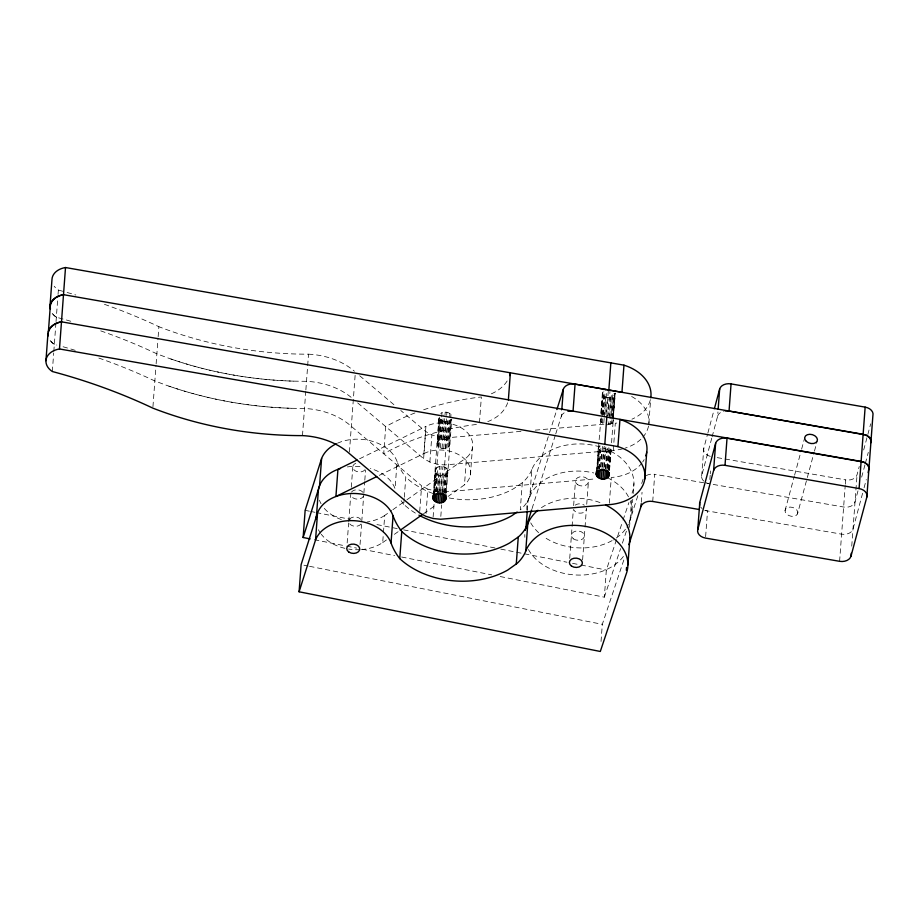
<?xml version="1.0" encoding="UTF-8"?>
<svg xmlns="http://www.w3.org/2000/svg" width="919" height="919" viewBox="0 0 919 919"><rect width="100%" height="100%" fill="white"/><g stroke="black" fill="none" stroke-linecap="round" stroke-linejoin="round"><path stroke-width="0.69" stroke-dasharray="4.59 3.45" d="M52.326 371.517L53.704 352.942M53.807 351.506L55.933 322.937M56.036 321.512L57.943 295.792M58.046 294.367L58.368 290.082A18.437 13.222 4.2 0 1 54.221 286.234M152.945 406.703L156.023 365.268M156.127 363.844L158.034 338.123M158.148 336.699L158.884 326.693A471.895 338.399 4.2 0 0 101.538 303.304M302.477 435.617L305.763 391.333M305.866 389.897L307.566 367.037M307.67 365.613L308.52 354.183A304.43 218.308 4.2 0 1 158.884 326.693M349.427 452.102L355.366 372.092M347.152 542.991L348.646 522.991M348.749 521.567L350.759 494.422M351.288 487.277L352.781 467.277M360.041 544.519L361.523 524.519M361.741 521.659L363.648 495.938M363.855 493.078L364.705 481.659M364.809 480.223L365.555 470.229M361.374 549.585A39.126 28.064 4.2 0 0 382.695 542.589L383.338 534.019M383.441 532.595L384.716 515.444L391.724 510.493M337.468 443.211A39.126 28.064 4.2 0 1 397.088 461.579L395.067 488.724A39.126 28.064 4.2 0 0 370.391 468.472M415.365 513.101A75.886 54.416 4.2 0 1 403.786 504.347L404.199 498.638M404.314 497.202L405.796 477.202A86.903 62.32 4.2 0 1 397.088 461.579M379.26 475.353L423.889 453.595L425.899 426.45A29.293 20.999 4.2 0 1 464.359 429.931A29.293 20.999 4.2 0 1 466.496 457.696L464.474 484.841L448.127 496.398M419.707 511.504L421.614 485.783L351.334 426.382A62.216 44.617 4.2 0 0 304.488 408.473L291.622 408.289A304.671 218.481 4.2 0 1 166.523 385.314L154.852 380.983A471.895 338.399 4.2 0 0 97.517 357.594M622.6 448.84A42.308 30.338 4.2 0 1 613.283 450.356L444.635 464.957L437.03 464.187L429.874 462.027L423.625 458.638L425.646 431.493L400.776 410.471M426.048 513.468L427.852 489.172L421.614 485.783M429.874 462.027L431.884 434.882L425.646 431.493M433.205 495.502L438.995 416.709L437.26 445.072C439.569 450.494 451.24 449.54 449.678 442.74C447.369 437.306 435.698 438.26 437.26 445.072M433.768 492.216L435.25 472.217C433.688 465.405 445.359 464.451 447.656 469.885C449.23 476.685 437.547 477.639 435.25 472.217M433.688 495.812L435.698 468.667M437.72 441.522L439.523 417.237M434.48 493.342L435.962 473.342M437.972 446.197L439.994 419.053L439.282 417.927M434.767 493.423L436.674 467.702M438.696 440.557L440.385 417.697M433.113 517.052L434.17 502.762M437.03 464.187L439.052 437.042L431.884 434.882M435.778 491.47L437.042 474.319M439.064 447.174L441.074 420.029L439.994 419.053M436.18 491.251L437.984 466.967M439.994 439.822L441.591 418.398M441.694 416.962L442.016 412.677C445.347 411.379 449.931 412.217 451.688 415.595M437.157 492.216L438.432 475.077M440.442 447.932L442.464 420.787L441.074 420.029M437.513 493.652L439.523 466.507M441.534 439.374L443.337 415.078M438.857 491.263L440.029 475.548M442.039 448.403L444.049 421.258L442.464 420.787M439.179 493.514L441.2 466.37M443.211 439.225L445.221 412.08M440.546 491.435L441.717 475.72M443.728 448.575L445.749 421.43L448.954 420.833L451.24 419.133L449.23 446.278M440.867 493.687L442.889 466.542M444.899 439.397L446.91 412.252M442.223 491.297L443.383 475.582M445.405 448.438L447.415 421.293M440.821 516.386L441.671 504.956M442.464 494.158L444.474 467.013M444.635 464.957L447.978 419.868M443.659 492.262L444.934 475.123M446.944 447.978L448.954 420.833M443.957 493.48L445.864 467.771M447.875 440.626L449.896 413.481M444.853 492.963L446.232 474.388M448.242 447.243L450.264 420.098M445.152 493.032L446.956 468.747M448.966 441.602L450.976 414.458M445.749 495.594L447.656 469.885M446.358 492.527L451.723 419.443M470.413 475.043L472.435 447.898M479.454 422.671L481.361 396.962A220.1 157.827 4.2 0 0 422.763 410.081M531.814 469.598A53.176 38.127 4.2 0 1 523.382 481.763L522.302 482.728L520.28 509.873L521.372 508.908A53.176 38.127 4.2 0 0 528.046 500.453L529.792 496.742L531.814 469.598A52.073 37.346 4.2 0 1 595.776 445.807A52.073 37.346 4.2 0 1 632.065 493.101M527.299 510.459L528.046 500.453L549.137 433.975M555.719 433.986L561.314 416.353L561.739 410.632M569.711 558.453L573.318 509.873M573.64 505.588L575.443 481.303M582.6 559.97L584.932 528.54M585.035 527.115L586.414 508.54A6.513 4.664 4.2 0 1 581.026 513.135A6.513 4.664 4.2 0 1 573.72 509.654M586.736 504.255L588.436 481.395M596.477 471.711L600.992 417.731M600.831 413.136L603.002 390.586L601.21 414.871M597.04 468.426L598.395 446.002M604.151 418.421L603.726 424.141L600.544 421.27L600.969 415.56M601.072 414.136L602.416 391.712M596.959 472.021L598.866 446.301M597.855 468.127L599.234 449.552L598.522 448.415M601.256 422.407L603.266 395.262L602.554 394.136M597.936 471.056L599.854 445.336M602.071 415.342L603.875 391.046M598.947 469.104L600.325 450.528L599.234 449.552M602.336 423.383L604.357 396.238L603.266 395.262M599.349 468.897L601.049 446.037M603.381 414.607L605.288 388.886M600.544 467.001L601.715 451.286L600.325 450.528M604.254 416.996L605.736 396.997L604.357 396.238M601.003 467.013L602.588 445.577M604.92 414.147L606.62 391.287M602.14 467.472L603.301 451.757L601.715 451.286M606.058 414.618L607.333 397.467L605.736 396.997M602.669 466.863L604.265 445.428M608.286 391.138L606.483 415.434L608.183 415.606L609.975 391.31M603.829 467.645L604.989 451.93L608.206 451.332L611.078 448.506L609.481 469.942M607.643 416.215L609.021 397.64L613.536 396.307L615.259 393.01L611.33 445.876M604.357 467.036L605.839 447.036M605.391 468.931L606.666 451.78M607.011 424.785L608.677 424.635L610.698 397.502M605.851 468.943L607.436 447.507M609.768 416.077L611.468 393.217M606.931 468.472L608.206 451.332M608.677 424.635L610.216 424.187L610.538 419.903M610.641 418.467L612.238 397.042M607.344 468.265L608.929 446.841M611.261 415.399L612.962 392.551M608.125 469.172L609.504 450.597M610.216 424.187L611.526 423.452L611.732 420.592M611.847 419.167L613.536 396.307M608.424 469.241L610.124 446.381M612.238 417.812L614.041 393.527M608.998 469.632L610.492 449.632M613.03 415.342L614.512 395.342M609.136 470.379L610.836 447.519M612.95 418.938L614.857 393.229M611.526 423.452L613.088 421.361L615.098 394.217M609.527 470.16L611.227 447.3M609.366 503.221L611.273 477.501A42.308 30.338 4.2 0 0 641.83 463.13M613.283 450.356L615.305 423.211A42.308 30.338 4.2 0 0 618.005 422.935M601.037 641.462L602.313 624.323L624.874 556.834M500.177 576.535L604.334 597.178L606.345 570.033L622.588 521.441M629.515 527.391L631.537 500.246M631.927 510.642L632.766 499.212M633.191 493.503L633.938 483.497M641.301 502.268L642.048 492.274M648.871 423.418L650.663 399.133M652.72 501.452L654.73 474.307L705.482 483.095M701.634 476.226L703.805 448.173L707.492 434.423M705.62 536.662L707.527 510.941A9.764 6.996 4.2 0 1 705.114 510.286M709.859 479.511L710.18 475.226M710.284 473.802L710.49 470.942M712.11 436.824L717.636 416.204L717.957 411.919M839.598 561.314L845.216 485.6M845.319 484.164L845.641 479.879A9.764 6.996 4.2 0 0 857.048 474.721L859.254 466.473M851.741 546.15L857.048 474.721M613.088 421.361L613.237 420.155M707.86 433.056L714.12 409.679M711.743 438.202L701.794 475.318A9.764 6.996 4.2 0 0 704.092 481.384M863.676 449.977L870.684 423.854M857.978 490.872L855.038 501.866A9.764 6.996 4.2 0 1 843.631 507.024L706.883 483.337M861.666 477.122L864.986 464.75M865.353 463.371L868.294 452.378M862.596 493.262L853.016 529.011A9.764 6.996 4.2 0 1 841.609 534.169L704.873 510.482M864.078 487.771L866.284 479.523M785.033 510.619L794.292 476.295M794.602 475.157L801.334 450.195M801.644 449.069L804.676 437.846M797.485 513.962A6.502 4.492 15 0 0 790.087 507.07A6.502 4.492 15 0 0 786.664 514.146A6.502 4.492 15 0 0 797.485 513.962L814.165 452.182M814.475 451.045L817.129 441.2M549.562 432.619L556.88 409.552M532.055 508.609L555.294 435.342M637.82 495.743L628.24 525.645M641.703 483.497L643.001 479.408A10.098 7.237 4.2 0 1 643.369 478.535M623.036 520.097L628.906 502.544M604.334 597.178L620.578 548.586M622.381 543.186L627.792 526.989M392.895 509.677L405.738 500.602M406.91 499.775L466.496 457.696M382.695 542.589L387.37 539.292M394.377 534.341L399.053 531.044M423.59 513.721L436.445 504.646M522.302 482.728L513.813 488.586A75.886 54.416 4.2 0 1 448.334 497.788M440.706 413.412L442.016 412.677M359.605 458.776L425.899 426.45M520.97 431.379L446.657 437.812L439.052 437.042M535.26 430.138L606.724 423.958M608.148 423.831L615.305 423.211M444.049 491.975L595.546 478.868M100.734 330.874A471.895 338.399 4.2 0 1 156.873 353.838L168.533 358.169A304.671 218.481 4.2 0 0 293.643 381.144L306.498 381.328A62.216 44.617 4.2 0 1 352.391 398.387M607.333 397.467L609.021 397.64M444.049 421.258L445.749 421.43M603.301 451.757L604.989 451.93M438.822 491.711L427.852 489.172M717.199 457.628L845.641 479.879M305.142 510.355L309.37 511.194M310.771 511.481L314.999 512.308M316.4 512.595L350.185 519.281M376.928 524.577L398.042 528.758M403.671 529.872L495.157 548M500.786 549.114L566.931 562.221M572.56 563.336L579.602 564.726M581.015 565.013L606.345 570.033M314.39 539.74L345.349 545.875M346.762 546.15L356.618 548.103M362.247 549.217L394.619 555.627M401.649 557.017L491.734 574.869M303.925 565.208L308.152 566.047M309.565 566.322L602.313 624.323M359.697 375.745L395.377 405.911M357.675 402.89L423.625 458.638M600.256 420.063L600.544 421.27M433.079 493.526A75.886 54.416 4.2 0 1 405.796 477.202M363.602 495.72A6.513 4.664 4.2 0 1 357.514 499.143A6.513 4.664 4.2 0 1 351.047 495.628M351.506 492.09A6.513 4.664 4.2 0 1 357.847 489.827A6.513 4.664 4.2 0 1 363.464 493.296M575.145 505.151A6.513 4.664 4.2 0 1 584.335 505.22M529.792 496.742A52.073 37.346 4.2 0 1 593.766 472.952M607.551 477.811A52.073 37.346 4.2 0 1 628.734 497.351M630.25 500.901A52.073 37.346 4.2 0 1 630.043 520.246A52.291 37.495 4.2 0 1 626.873 527.138M365.027 469.701A6.513 4.664 4.2 0 1 354.86 470.597A6.513 4.664 4.2 0 1 355.802 463.245M384.716 515.444A39.126 28.064 4.2 0 1 367.129 522.003M341.397 519.58A39.126 28.064 4.2 0 1 324.028 508.058M321.053 503.75A39.126 28.064 4.2 0 1 319.444 500.2M347.382 466.921A39.126 28.064 4.2 0 1 361.328 466.668M625.402 529.298A52.291 37.495 4.2 0 1 613.26 539.947M612.1 540.613A52.291 37.495 4.2 0 1 543.83 536.811M538.614 532.664A52.291 37.495 4.2 0 1 529.275 519.913M526.874 510.183A52.291 37.495 4.2 0 1 528.046 500.453M403.786 504.347A86.903 62.32 4.2 0 1 401.075 500.591M623.392 556.443A52.291 37.495 4.2 0 1 572.571 574.743A52.291 37.495 4.2 0 1 527.253 547.058M524.864 537.328A52.291 37.495 4.2 0 1 524.829 534.525M360.995 523.991A6.513 4.664 4.2 0 1 354.654 526.242A6.513 4.664 4.2 0 1 349.036 522.773M349.484 519.235A6.513 4.664 4.2 0 1 360.742 519.315M541.417 507.69A52.073 37.346 4.2 0 1 601.876 503.313M644.15 459.603A42.308 30.338 4.2 0 1 642.68 461.981M291.622 408.289A304.43 218.308 4.2 0 1 166.523 385.314M50.189 340.524A18.437 13.222 4.2 0 0 54.336 344.372A471.895 338.399 4.2 0 1 56.84 345.039M63.101 346.773A471.895 338.399 4.2 0 1 75.507 350.426M54.336 344.372A18.725 13.429 4.2 0 1 50.35 340.501M648.527 426.14A42.308 30.338 4.2 0 1 642.921 437.111M640.888 439.236A42.308 30.338 4.2 0 1 625.115 448.127M631.64 396.457A42.308 30.338 4.2 0 1 648.757 424.842M58.368 290.082A471.895 338.399 4.2 0 1 64.629 291.782M67.121 292.483A471.895 338.399 4.2 0 1 75.829 295.01M293.643 381.144A304.43 218.308 4.2 0 1 168.533 358.169M650.227 400.293A42.308 30.338 4.2 0 1 631.95 419.19M52.211 313.379A18.437 13.222 4.2 0 0 56.346 317.227A471.895 338.399 4.2 0 1 73.807 322.155M308.52 354.183A62.216 44.617 4.2 0 1 354.401 371.242M56.346 317.227A18.725 13.429 4.2 0 1 52.36 313.356M646.275 475.617A10.098 7.237 4.2 0 1 654.73 474.307M561.314 416.353A10.086 7.237 4.2 0 1 565.633 412.034M702.07 508.529A9.764 6.996 4.2 0 1 700.646 506.955M414.963 412.941A220.1 157.827 4.2 0 0 385.727 426.611L383.717 453.756A220.1 157.827 4.2 0 1 479.339 424.107M507.15 380.96A43.124 30.924 4.2 0 1 488.655 394.906M507.644 402.752A43.124 30.924 4.2 0 1 487.794 421.614M423.889 453.595A29.293 20.999 4.2 0 1 462.349 457.076A29.293 20.999 4.2 0 1 464.474 484.841M360.099 549.665A39.126 28.064 4.2 0 1 348.623 549.068M344.889 548.333A39.126 28.064 4.2 0 1 321.271 534.284M320.467 533.181A39.126 28.064 4.2 0 1 318.433 529.723M708.308 483.52A9.764 6.996 4.2 0 1 706.01 482.647M717.636 416.204A9.764 6.996 4.2 0 1 724.011 411.126M710.318 456.375A9.764 6.996 4.2 0 1 703.805 448.173M577.523 484.623A6.513 4.664 4.2 0 0 588.275 482.601A6.513 4.664 4.2 0 0 580.004 476.812A6.513 4.664 4.2 0 0 577.523 484.623M573.502 538.913A6.513 4.664 4.2 0 0 584.243 536.891A6.513 4.664 4.2 0 0 575.972 531.102A6.513 4.664 4.2 0 0 573.502 538.913"/><path stroke-width="1.38" d="M45.95 360.707L47.96 333.563M49.982 306.418L51.992 279.273A18.437 13.222 4.2 0 1 65.513 267.532L623.967 365.165A42.308 30.338 4.2 0 1 650.778 397.697M48.362 332.161L50.269 306.452M646.746 451.987L644.736 479.132A42.308 30.338 4.2 0 1 609.251 504.646L440.615 519.246L433.01 518.477L425.842 516.317L419.604 512.928L349.323 453.526A62.216 44.617 4.2 0 0 302.477 435.617A304.43 218.308 4.2 0 1 152.841 408.128A471.895 338.399 4.2 0 0 52.326 371.517A18.437 13.222 4.2 0 1 46.387 358.353A18.437 13.222 4.2 0 1 59.471 348.967L65.513 267.532M299.1 591.79L301.11 564.645L317.56 512.813L315.55 539.958L299.1 591.79L600.302 651.468L626.023 574.536A52.073 37.346 4.2 0 0 589.734 527.242A52.073 37.346 4.2 0 0 525.76 551.032A53.176 38.127 4.2 0 1 517.34 563.198L507.77 570.021A75.886 54.416 4.2 0 1 399.754 558.637A86.903 62.32 4.2 0 1 391.034 543.014A39.126 28.064 4.2 0 0 353.482 520.671A39.126 28.064 4.2 0 0 315.55 539.958M310.162 538.902L303.132 537.5L305.142 510.355L321.593 458.524A39.126 28.064 4.2 0 1 336.274 443.774M316.274 518.592L318.181 492.883A39.126 28.064 4.2 0 1 340.512 468.472M321.593 458.524L319.571 485.669L303.132 537.5M391.034 543.014L393.056 515.869A39.126 28.064 4.2 0 0 351.23 493.514A39.126 28.064 4.2 0 0 316.216 518.81M399.754 558.637L401.764 531.492A86.903 62.32 4.2 0 1 393.056 515.869M432.941 498.144C433.515 491.194 446.852 492.423 445.784 499.442C443.061 505.772 430.563 502.727 433.159 495.284M433.24 499.362L433.55 495.065M433.94 500.487L434.48 493.342M435.032 501.464L435.56 494.319M436.422 502.222L437.053 493.652M438.007 502.693L438.754 492.699M439.696 502.865L440.442 492.871M441.373 502.727L442.119 492.722M442.912 502.268L443.555 493.698M444.222 501.533L444.75 494.388M445.198 500.568L445.508 496.283M445.784 499.442L446.106 495.157M508.368 399.949L510.378 372.804A43.124 30.924 4.2 0 1 509.666 375.607M516.26 564.163L518.27 537.018L519.35 536.053A53.176 38.127 4.2 0 0 526.024 527.598L527.782 523.887A52.073 37.346 4.2 0 1 537.971 510.252M525.335 530.332A52.291 37.495 4.2 0 1 526.024 527.598L527.196 511.883M525.76 551.032L527.782 523.887M561.854 409.208L563.336 389.208A10.086 7.237 4.2 0 1 575.064 384.108L865.549 434.94A9.764 6.996 4.2 0 1 871.028 440.936L870.879 442.751M575.064 384.108L573.042 411.252A10.086 7.237 4.2 0 0 567.942 411.31M596.224 474.353C596.787 467.403 610.124 468.633 609.056 475.651C606.333 481.981 593.846 478.937 596.431 471.493M596.511 475.56L596.833 471.275M597.224 476.697L597.649 470.987M598.303 477.673L598.843 470.528M599.693 478.431L600.337 469.85M601.29 478.902L602.025 468.908M604.805 444.314L606.816 417.169M608.837 390.024L610.848 362.879M602.979 479.075L603.714 469.081M604.645 478.925L605.288 470.356M606.195 478.477L606.827 469.908M607.493 477.742L608.022 470.597M608.47 476.777L608.792 472.492M609.056 475.651L609.274 472.803M644.736 479.132A42.308 30.338 4.2 0 0 617.924 446.6L619.946 419.455A42.308 30.338 4.2 0 1 645.804 455.87M623.967 365.165L621.956 392.31L63.503 294.677A18.437 13.222 4.2 0 0 50.143 308.795M626.333 570.251L626.551 567.391M627.895 564.932L629.906 537.787M628.895 544.668L640.991 506.553L641.198 503.704M714.5 408.312L719.657 389.059A9.764 6.996 4.2 0 1 731.064 383.901L865.147 407.128A9.764 6.996 4.2 0 1 872.889 415.606L866.847 497.041L851.005 556.156A9.764 6.996 4.2 0 1 839.598 561.314L705.516 538.086A9.764 6.996 4.2 0 1 697.762 529.608L699.773 502.463L715.625 443.349A9.764 6.996 4.2 0 1 727.032 438.191L863.527 462.085A9.764 6.996 4.2 0 1 869.006 468.081L868.122 472.642M697.762 529.608L713.615 470.494L715.625 443.349M718.164 409.07L719.657 389.059M713.615 470.494A9.764 6.996 4.2 0 1 725.011 465.336L727.032 438.191M863.125 434.273L729.043 411.046L731.064 383.901M851.005 556.156L851.212 553.295M866.847 497.041A9.764 6.996 4.2 0 0 859.104 488.563L865.147 407.128M556.88 409.552L563.336 389.208M526.024 527.598L531.619 509.965M400.224 530.217L422.418 514.548M517.098 512.067L511.803 515.731A75.886 54.416 4.2 0 1 418.938 515.18M518.27 537.018L509.781 542.876A75.886 54.416 4.2 0 1 401.764 531.492M357.054 460.017L337.939 469.345L335.917 496.49L376.721 476.593M725.011 465.336L859.104 488.563M699.233 509.505L652.72 501.452A10.098 7.237 4.2 0 0 640.991 506.553M48.696 331.265A18.725 13.429 4.2 0 1 61.481 321.822L861.114 461.418M59.471 348.967L617.924 446.6M605.529 504.956A52.073 37.346 4.2 0 1 629.538 541.957M48.121 335.94A18.437 13.222 4.2 0 1 61.481 321.822M50.407 308.807A18.725 13.429 4.2 0 1 63.503 294.677M864.365 434.549A9.776 7.007 4.2 0 1 871.028 441.844M862.344 461.694A9.776 7.007 4.2 0 1 869.018 468.989M699.807 505.197A9.764 6.996 4.2 0 1 699.773 502.463M725.24 410.931A9.764 6.996 4.2 0 1 729.043 411.046M571.48 566.058A6.513 4.664 4.2 0 0 582.232 564.036A6.513 4.664 4.2 0 0 573.961 558.247A6.513 4.664 4.2 0 0 571.48 566.058M348.818 552.032A6.513 4.664 4.2 0 0 359.57 550.01A6.513 4.664 4.2 0 0 351.299 544.22A6.513 4.664 4.2 0 0 348.818 552.032M806.308 441.361A6.502 4.492 15.1 0 0 817.129 441.2A6.502 4.492 15.1 0 0 809.731 434.296A6.502 4.492 15.1 0 0 806.308 441.361"/></g></svg>
